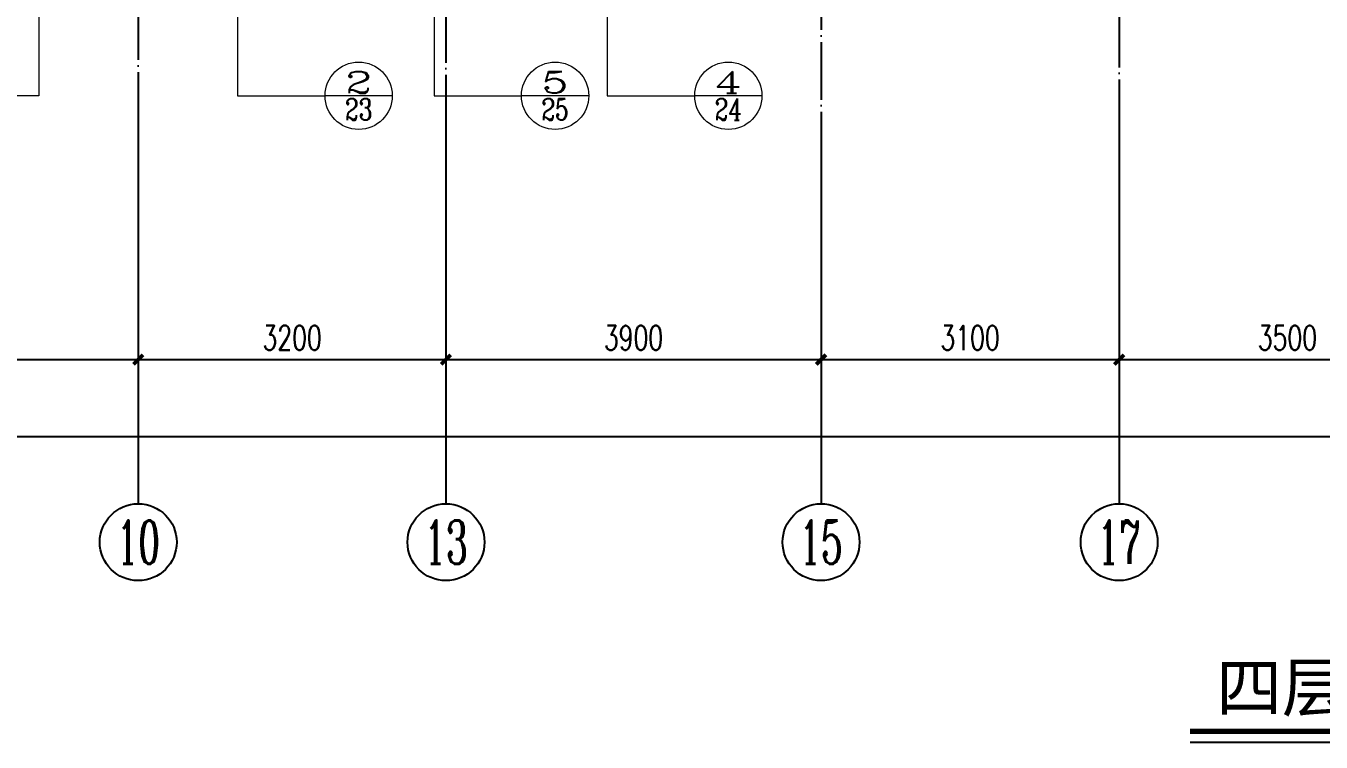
# Model space of a CAD drawing. Extents: x 393367 to 3005760, y 4998 to 826018.
# Drawn here: x 2505342 to 2518811, y 343539 to 350991 of the extents above; entities that cross this region are included whole.
import ezdxf
from ezdxf.enums import TextEntityAlignment as Align

# ---------------------------------------------------------------- set-up
doc = ezdxf.new("R2010")
doc.units = 0
doc.header["$LTSCALE"] = 1000
doc.linetypes.add('DOTE', pattern=[2.42, 2, -0.2, 0.02, -0.2])
doc.layers.get('0').update_dxf_attribs({"linetype": 'CONTINUOUS'})
doc.layers.get('Defpoints').update_dxf_attribs({"linetype": 'CONTINUOUS'})
for name, color, linetype in [('AXIS', 3, 'CONTINUOUS'), ('AXIS_TEXT', 7, 'CONTINUOUS'), ('DOTE', 8, 'DOTE'), ('PUB_TEXT', 7, 'CONTINUOUS'), ('S-引出线', 40, 'CONTINUOUS'), ('S-文字', 7, 'CONTINUOUS')]:
    doc.layers.add(name, color=color, linetype=linetype)
doc.layers.add('DIM_IDEN', color=3, linetype='CONTINUOUS', lineweight=15)
doc.styles.add('-宋体', font='')
doc.styles.add('_TCH_AXIS', font='COMPLEX', dxfattribs={"bigfont": 'GBCBIG'})
doc.styles.add('_TCH_DIM_T3', font='SIMPLEX', dxfattribs={"width": 0.705882, "bigfont": 'GBCBIG'})
doc.styles.add('_TCH_LABEL', font='COMPLEX', dxfattribs={"bigfont": 'GBCBIG'})
doc.styles.add('COMPLEX', font='COMPLEX')
doc.styles.get('-宋体').set_extended_font_data('SimSun')
doc.dimstyles.new('_TCH_ARCH&&100', dxfattribs={"dimtxt": 255, "dimasz": 100, "dimexe": 250, "dimexo": 300, "dimgap": 100, "dimtad": 1, "dimdec": 0, "dimzin": 0, "dimdsep": 46, "dimtxsty": '_TCH_DIM_T3', "dimblk": 'ARCHTICK', "dimcen": 0.09, "dimclrt": 7, "dimazin": 2, "dimtfac": 1, "dimtdec": 0, "dimtix": 1, "dimtmove": 2, "dimatfit": 3, "dimldrblk": 'ARCHTICK', "dimfxl": 1, "dimtolj": 1, "dimtzin": 0, "dimarcsym": 0})

# ---------------------------------------------------------------- blocks, each defined once
blk = doc.blocks.new('_ArchTick')
at = {"color": 0, "linetype": 'ByBlock', "const_width": 0.4}
blk.add_lwpolyline([(-0.5, -0.5), (0.5, 0.5)], dxfattribs=at)
blk = doc.blocks.new('*D3242')
at = {"layer": 'AXIS', "color": 0, "lineweight": -2}
for p, q in [((17300, 4500), (17300, 2050)), ((20500, 4500), (20500, 2050)), ((17300, 2300), (20500, 2300))]:
    blk.add_line(p, q, dxfattribs=at)
at = {"layer": 'Defpoints', "color": 0}
for p in [(17300, 4800), (20500, 4800), (20500, 2300)]:
    blk.add_point(p, dxfattribs=at)
at = {"layer": 'AXIS', "color": 0, "lineweight": -2, "xscale": 100, "yscale": 100, "zscale": 100, "rotation": 180}
blk.add_blockref('_ArchTick', (17300, 2300), dxfattribs=at)
at = {"layer": 'AXIS', "color": 0, "lineweight": -2, "xscale": 100, "yscale": 100, "zscale": 100}
blk.add_blockref('_ArchTick', (20500, 2300), dxfattribs=at)
at = {"layer": 'AXIS', "color": 7, "insert": (18900, 2527), "char_height": 255, "attachment_point": 5, "style": '_TCH_DIM_T3'}
blk.add_mtext('\\A1;3200', dxfattribs=at)
blk = doc.blocks.new('*D3243')
at = {"layer": 'AXIS', "color": 0, "lineweight": -2}
for p, q in [((20500, 4500), (20500, 2050)), ((23700, 4500), (23700, 2050)), ((20500, 2300), (23700, 2300))]:
    blk.add_line(p, q, dxfattribs=at)
at = {"layer": 'Defpoints', "color": 0}
for p in [(20500, 4800), (23700, 4800), (23700, 2300)]:
    blk.add_point(p, dxfattribs=at)
at = {"layer": 'AXIS', "color": 0, "lineweight": -2, "xscale": 100, "yscale": 100, "zscale": 100, "rotation": 180}
blk.add_blockref('_ArchTick', (20500, 2300), dxfattribs=at)
at = {"layer": 'AXIS', "color": 0, "lineweight": -2, "xscale": 100, "yscale": 100, "zscale": 100}
blk.add_blockref('_ArchTick', (23700, 2300), dxfattribs=at)
at = {"layer": 'AXIS', "color": 7, "insert": (22100, 2527), "char_height": 255, "attachment_point": 5, "style": '_TCH_DIM_T3'}
blk.add_mtext('\\A1;3200', dxfattribs=at)
blk = doc.blocks.new('*D3244')
at = {"layer": 'AXIS', "color": 0, "lineweight": -2}
for p, q in [((23700, 4500), (23700, 2050)), ((27600, 4500), (27600, 2050)), ((23700, 2300), (27600, 2300))]:
    blk.add_line(p, q, dxfattribs=at)
at = {"layer": 'Defpoints', "color": 0}
for p in [(23700, 4800), (27600, 4800), (27600, 2300)]:
    blk.add_point(p, dxfattribs=at)
at = {"layer": 'AXIS', "color": 0, "lineweight": -2, "xscale": 100, "yscale": 100, "zscale": 100, "rotation": 180}
blk.add_blockref('_ArchTick', (23700, 2300), dxfattribs=at)
at = {"layer": 'AXIS', "color": 0, "lineweight": -2, "xscale": 100, "yscale": 100, "zscale": 100}
blk.add_blockref('_ArchTick', (27600, 2300), dxfattribs=at)
at = {"layer": 'AXIS', "color": 7, "insert": (25650, 2527), "char_height": 255, "attachment_point": 5, "style": '_TCH_DIM_T3'}
blk.add_mtext('\\A1;3900', dxfattribs=at)
blk = doc.blocks.new('*D3245')
at = {"layer": 'AXIS', "color": 0, "lineweight": -2}
for p, q in [((27600, 4500), (27600, 2050)), ((30700, 4500), (30700, 2050)), ((27600, 2300), (30700, 2300))]:
    blk.add_line(p, q, dxfattribs=at)
at = {"layer": 'Defpoints', "color": 0}
for p in [(27600, 4800), (30700, 4800), (30700, 2300)]:
    blk.add_point(p, dxfattribs=at)
at = {"layer": 'AXIS', "color": 0, "lineweight": -2, "xscale": 100, "yscale": 100, "zscale": 100, "rotation": 180}
blk.add_blockref('_ArchTick', (27600, 2300), dxfattribs=at)
at = {"layer": 'AXIS', "color": 0, "lineweight": -2, "xscale": 100, "yscale": 100, "zscale": 100}
blk.add_blockref('_ArchTick', (30700, 2300), dxfattribs=at)
at = {"layer": 'AXIS', "color": 7, "insert": (29150, 2527), "char_height": 255, "attachment_point": 5, "style": '_TCH_DIM_T3'}
blk.add_mtext('\\A1;3100', dxfattribs=at)
blk = doc.blocks.new('*D3246')
at = {"layer": 'AXIS', "color": 0, "lineweight": -2}
for p, q in [((30700, 4500), (30700, 2050)), ((34200, 4500), (34200, 2050)), ((30700, 2300), (34200, 2300))]:
    blk.add_line(p, q, dxfattribs=at)
at = {"layer": 'Defpoints', "color": 0}
for p in [(30700, 4800), (34200, 4800), (34200, 2300)]:
    blk.add_point(p, dxfattribs=at)
at = {"layer": 'AXIS', "color": 0, "lineweight": -2, "xscale": 100, "yscale": 100, "zscale": 100, "rotation": 180}
blk.add_blockref('_ArchTick', (30700, 2300), dxfattribs=at)
at = {"layer": 'AXIS', "color": 0, "lineweight": -2, "xscale": 100, "yscale": 100, "zscale": 100}
blk.add_blockref('_ArchTick', (34200, 2300), dxfattribs=at)
at = {"layer": 'AXIS', "color": 7, "insert": (32450, 2527), "char_height": 255, "attachment_point": 5, "style": '_TCH_DIM_T3'}
blk.add_mtext('\\A1;3500', dxfattribs=at)
blk = doc.blocks.new('*D3247')
at = {"layer": 'AXIS', "color": 0, "lineweight": -2}
for p, q in [((6700, 4500), (6700, 1250)), ((61700, 4500), (61700, 1250)), ((6700, 1500), (61700, 1500))]:
    blk.add_line(p, q, dxfattribs=at)
at = {"layer": 'Defpoints', "color": 0}
for p in [(6700, 4800), (61700, 4800), (61700, 1500)]:
    blk.add_point(p, dxfattribs=at)
at = {"layer": 'AXIS', "color": 0, "lineweight": -2, "xscale": 100, "yscale": 100, "zscale": 100, "rotation": 180}
blk.add_blockref('_ArchTick', (6700, 1500), dxfattribs=at)
at = {"layer": 'AXIS', "color": 0, "lineweight": -2, "xscale": 100, "yscale": 100, "zscale": 100}
blk.add_blockref('_ArchTick', (61700, 1500), dxfattribs=at)
at = {"layer": 'AXIS', "color": 7, "insert": (34200, 1727), "char_height": 255, "attachment_point": 5, "style": '_TCH_DIM_T3'}
blk.add_mtext('\\A1;55000', dxfattribs=at)
blk = doc.blocks.new('_axiso')
blk.add_circle((0, 0), 0.5)
at = {"layer": 'AXIS_TEXT', "style": 'COMPLEX', "width": 1.041667}
blk.add_attdef('A', text='', height=0.56, dxfattribs=at).set_placement((-0.25, -0.28), (0.25, -0.28), align=Align.FIT)
blk = doc.blocks.new('A$C23552573')
at = {"layer": 'DIM_IDEN', "color": 150}
for p, q in [((14983, 2205), (14983, 350)), ((17049, 2205), (17049, 350)), ((19092, 2195), (19092, 350)), ((20893, 2205), (20893, 350)), ((14983, 350), (14073, 350)), ((17049, 350), (17958, 350)), ((18658, 350), (17958, 350)), ((19092, 350), (20001, 350)), ((20701, 350), (20001, 350)), ((20893, 350), (21802, 350)), ((22502, 350), (21802, 350))]:
    blk.add_line(p, q, dxfattribs=at)
for centre in [(18308, 350), (20351, 350), (22152, 350)]:
    blk.add_circle(centre, 350, dxfattribs=at)
at = {"layer": 'PUB_TEXT', "style": '_TCH_LABEL'}
for s, height, width, p, p2 in [('2', 225, 1.875, (18167, 378), (18449, 378)), ('5', 225, 1.875, (20210, 378), (20492, 378)), ('4', 225, 1.640625, (22011, 378), (22293, 378)), ('23', 225.4, 0.772059, (18167, 96), (18449, 96)), ('25', 225.4, 0.772059, (20210, 96), (20492, 96)), ('24', 225.4, 0.729167, (22011, 96), (22293, 96))]:
    blk.add_text(s, height=height, dxfattribs=dict(at, width=width)).set_placement(p, p2, align=Align.FIT)
blk = doc.blocks.new('A$C427E36F2')
at = {"layer": 'AXIS'}
for p, q in [((20500, 4800), (20500, 800)), ((23700, 4800), (23700, 800)), ((27600, 4800), (27600, 800)), ((30700, 4800), (30700, 800))]:
    blk.add_line(p, q, dxfattribs=at)
at = {"layer": 'DOTE', "linetype": 'DOTE', "ltscale": 0.3}
for p, q in [((27600, 20850), (27600, 4800)), ((23700, 14700), (23700, 4800)), ((30700, 13200), (30700, 4800)), ((20500, 11100), (20500, 4800))]:
    blk.add_line(p, q, dxfattribs=at)
at = {"layer": 'AXIS'}
ref = blk.add_blockref('_axiso', (20500, 400), dxfattribs=dict(at, xscale=800, yscale=800, zscale=800))
ref.add_attrib('A', '10', dxfattribs={"layer": 'AXIS_TEXT', "height": 452.55, "style": '_TCH_AXIS', "width": 0.724138}).set_placement((20273.7, 173.7), (20726.3, 173.7), align=Align.FIT)
ref = blk.add_blockref('_axiso', (23700, 400), dxfattribs=dict(at, xscale=800, yscale=800, zscale=800))
ref.add_attrib('A', '13', dxfattribs={"layer": 'AXIS_TEXT', "height": 452.55, "style": '_TCH_AXIS', "width": 0.724138}).set_placement((23473.7, 173.7), (23926.3, 173.7), align=Align.FIT)
ref = blk.add_blockref('_axiso', (27600, 400), dxfattribs=dict(at, xscale=800, yscale=800, zscale=800))
ref.add_attrib('A', '15', dxfattribs={"layer": 'AXIS_TEXT', "height": 452.55, "style": '_TCH_AXIS', "width": 0.724138}).set_placement((27373.7, 173.7), (27826.3, 173.7), align=Align.FIT)
ref = blk.add_blockref('_axiso', (30700, 400), dxfattribs=dict(at, xscale=800, yscale=800, zscale=800))
ref.add_attrib('A', '17', dxfattribs={"layer": 'AXIS_TEXT', "height": 452.55, "style": '_TCH_AXIS', "width": 0.724138}).set_placement((30473.7, 173.7), (30926.3, 173.7), align=Align.FIT)
for p1, p2, distance, picture, middle in [((6700, 4800), (61700, 4800), -3300, '*D3247', (34200, 1727.5)), ((17300, 4800), (20500, 4800), -2500, '*D3242', (18900, 2527.5)), ((20500, 4800), (23700, 4800), -2500, '*D3243', (22100, 2527.5)), ((23700, 4800), (27600, 4800), -2500, '*D3244', (25650, 2527.5)), ((27600, 4800), (30700, 4800), -2500, '*D3245', (29150, 2527.5)), ((30700, 4800), (34200, 4800), -2500, '*D3246', (32450, 2527.5))]:
    dim = blk.add_aligned_dim(p1=p1, p2=p2, distance=distance, dimstyle='_TCH_ARCH&&100', dxfattribs=at)
    dim.commit()
    dim.dimension.update_dxf_attribs({"geometry": picture, "text_midpoint": middle})

msp = doc.modelspace()

# ---------------------------------------------------------------- linework, layer by layer
at = {"layer": 'S-引出线', "color": 3, "const_width": 56}
msp.add_lwpolyline([(2517448.55383, 343650.62042), (2526341.46768, 343650.62042)], dxfattribs=at)
at = {"layer": 'S-引出线', "color": 3}
msp.add_lwpolyline([(2517448.55383, 343538.62042), (2526341.46768, 343538.62042)], dxfattribs=at)

# ---------------------------------------------------------------- block references
msp.add_blockref('A$C427E36F2', (2486010.61679, 345218.6659))
at = {"layer": 'DIM_IDEN'}
msp.add_blockref('A$C23552573', (2490494.70898, 349914.04175), dxfattribs=at)

# ---------------------------------------------------------------- texts
at = {"layer": 'S-文字', "style": '-宋体'}
msp.add_text('四层~八层结构平面图', height=500, dxfattribs=at).set_placement((2517721.03647, 343857.13519))

doc.saveas('drawing.dxf')
